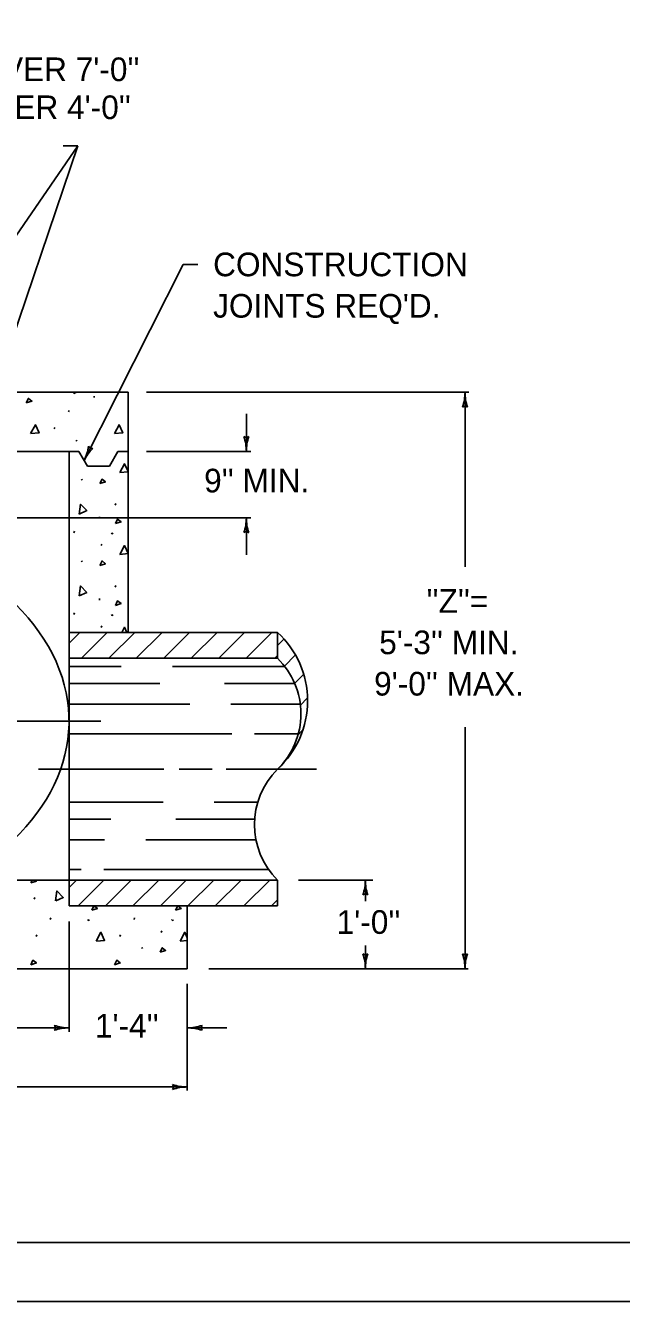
# Model space of a CAD drawing. Extents: x 997.6 to 1036.8, y 998.9 to 1022.5.
# Drawn here: x 1015.44 to 1020.48, y 1000 to 1010.79 of the extents above; entities that cross this region are included whole.
import ezdxf

# ---------------------------------------------------------------- set-up
doc = ezdxf.new("R2010")
doc.units = 0
for name, color, linetype in [('1', 7, 'Continuous'), ('10', 7, 'Continuous'), ('11', 7, 'Continuous'), ('Level 14', 7, 'Continuous')]:
    doc.layers.add(name, color=color, linetype=linetype)

msp = doc.modelspace()

# ---------------------------------------------------------------- linework, layer by layer
at = {"layer": '1'}
for p, q in [((1015.884, 1009.773), (1013.966, 1006.981)), ((1015.884, 1009.773), (1014.904, 1006.883)), ((1015.884, 1009.773), (1015.759, 1009.773)), ((1016.775, 1008.769), (1015.937, 1007.112)), ((1016.9, 1008.769), (1016.775, 1008.769)), ((1010.31, 1007.689), (1016.31, 1007.689)), ((1016.022, 1007.657), (1016.024, 1007.644)), ((1016.31, 1007.689), (1016.31, 1005.658)), ((1016.464, 1007.689), (1019.193, 1007.689)), ((1019.16, 1007.689), (1019.16, 1006.214)), ((1015.805, 1007.523), (1015.811, 1007.536)), ((1017.31, 1007.507), (1017.31, 1007.189)), ((1015.685, 1007.379), (1015.691, 1007.392)), ((1015.87, 1007.284), (1015.876, 1007.275)), ((1010.81, 1007.189), (1015.81, 1007.189)), ((1015.809, 1007.189), (1015.81, 1007.189)), ((1015.81, 1007.189), (1015.81, 1003.345)), ((1015.81, 1007.189), (1015.892, 1007.189)), ((1015.965, 1007.064), (1015.892, 1007.189)), ((1016.151, 1007.064), (1016.223, 1007.189)), ((1016.223, 1007.189), (1016.309, 1007.189)), ((1016.464, 1007.189), (1017.348, 1007.189)), ((1015.965, 1007.064), (1016.151, 1007.064)), ((1015.915, 1006.954), (1015.921, 1006.945)), ((1016.2, 1006.734), (1016.205, 1006.747)), ((1016.067, 1006.636), (1016.069, 1006.623)), ((1014.026, 1006.627), (1017.348, 1006.627)), ((1017.31, 1006.627), (1017.31, 1006.315)), ((1015.85, 1006.501), (1015.856, 1006.515)), ((1016.168, 1006.501), (1016.174, 1006.493)), ((1016.174, 1006.498), (1016.18, 1006.489)), ((1016.081, 1006.392), (1016.087, 1006.405)), ((1015.915, 1006.263), (1015.921, 1006.254)), ((1016.2, 1006.042), (1016.205, 1006.056)), ((1016.067, 1005.945), (1016.069, 1005.931)), ((1015.85, 1005.81), (1015.856, 1005.823)), ((1016.168, 1005.81), (1016.174, 1005.801)), ((1016.174, 1005.807), (1016.18, 1005.798)), ((1016.081, 1005.7), (1016.087, 1005.714)), ((1015.81, 1005.658), (1017.573, 1005.658)), ((1015.81, 1005.567), (1015.901, 1005.658)), ((1015.915, 1005.439), (1016.133, 1005.658)), ((1016.147, 1005.439), (1016.366, 1005.658)), ((1016.379, 1005.439), (1016.598, 1005.658)), ((1016.612, 1005.439), (1016.83, 1005.658)), ((1016.844, 1005.439), (1017.063, 1005.658)), ((1017.076, 1005.439), (1017.295, 1005.658)), ((1017.308, 1005.439), (1017.527, 1005.658)), ((1017.573, 1005.658), (1017.573, 1005.439)), ((1017.573, 1005.547), (1017.628, 1005.602)), ((1017.55, 1005.439), (1017.573, 1005.462)), ((1017.632, 1005.374), (1017.724, 1005.466)), ((1015.81, 1005.439), (1017.573, 1005.439)), ((1015.81, 1005.369), (1016.252, 1005.369)), ((1016.685, 1005.369), (1017.627, 1005.369)), ((1017.718, 1005.227), (1017.793, 1005.303)), ((1015.81, 1005.225), (1016.577, 1005.225)), ((1017.126, 1005.225), (1017.713, 1005.225)), ((1015.81, 1005.05), (1016.831, 1005.05)), ((1017.179, 1005.05), (1017.767, 1005.05)), ((1017.767, 1005.044), (1017.826, 1005.103)), ((1016.079, 1004.908), (1013.475, 1004.908)), ((1015.81, 1004.8), (1017.186, 1004.8)), ((1017.378, 1004.8), (1017.749, 1004.8)), ((1017.745, 1004.789), (1017.786, 1004.831)), ((1019.16, 1004.858), (1019.16, 1002.814)), ((1015.551, 1004.502), (1016.611, 1004.502)), ((1016.743, 1004.502), (1017.022, 1004.502)), ((1017.138, 1004.502), (1017.904, 1004.502)), ((1016.606, 1004.222), (1015.81, 1004.222)), ((1017.407, 1004.222), (1017.039, 1004.222)), ((1016.165, 1004.078), (1015.81, 1004.078)), ((1017.381, 1004.078), (1016.714, 1004.078)), ((1016.111, 1003.903), (1015.81, 1003.903)), ((1017.392, 1003.903), (1016.46, 1003.903)), ((1015.912, 1003.653), (1015.81, 1003.653)), ((1017.499, 1003.653), (1016.105, 1003.653)), ((1010.81, 1003.564), (1015.81, 1003.564)), ((1015.81, 1003.564), (1017.573, 1003.564)), ((1015.81, 1003.502), (1015.873, 1003.564)), ((1015.886, 1003.345), (1016.105, 1003.564)), ((1016.118, 1003.345), (1016.337, 1003.564)), ((1016.351, 1003.345), (1016.569, 1003.564)), ((1016.583, 1003.345), (1016.802, 1003.564)), ((1016.815, 1003.345), (1017.034, 1003.564)), ((1017.047, 1003.345), (1017.266, 1003.564)), ((1017.29, 1003.345), (1017.508, 1003.564)), ((1017.573, 1003.564), (1017.573, 1003.345)), ((1017.75, 1003.564), (1018.38, 1003.564)), ((1018.317, 1003.564), (1018.317, 1003.386)), ((1015.516, 1003.403), (1015.522, 1003.416)), ((1017.522, 1003.345), (1017.573, 1003.397)), ((1015.81, 1003.345), (1017.573, 1003.345)), ((1016.81, 1003.345), (1016.81, 1002.814)), ((1015.651, 1003.231), (1015.657, 1003.244)), ((1015.81, 1003.212), (1015.81, 1002.281)), ((1015.969, 1003.231), (1015.975, 1003.222)), ((1015.975, 1003.228), (1015.981, 1003.219)), ((1016.36, 1003.231), (1016.365, 1003.244)), ((1016.678, 1003.231), (1016.684, 1003.222)), ((1016.684, 1003.228), (1016.69, 1003.219)), ((1015.531, 1003.087), (1015.537, 1003.101)), ((1016.24, 1003.087), (1016.246, 1003.101)), ((1016.59, 1003.121), (1016.596, 1003.135)), ((1016.425, 1002.993), (1016.431, 1002.984)), ((1018.317, 1003.009), (1018.317, 1002.814)), ((1010.81, 1002.814), (1015.81, 1002.814)), ((1015.81, 1002.814), (1016.81, 1002.814)), ((1016.993, 1002.814), (1019.186, 1002.814)), ((1016.81, 1002.687), (1016.81, 1001.784)), ((1013.73, 1002.314), (1015.81, 1002.314)), ((1016.81, 1002.314), (1017.145, 1002.314)), ((1013.906, 1001.814), (1016.81, 1001.814))]:
    msp.add_line(p, q, dxfattribs=at)
for points in [[(1015.448, 1007.6), (1015.466, 1007.637), (1015.496, 1007.614), (1015.448, 1007.6)], [(1015.85, 1007.679), (1015.852, 1007.689)], [(1015.873, 1007.689), (1015.852, 1007.679)], [(1015.485, 1007.339), (1015.525, 1007.414), (1015.556, 1007.345), (1015.487, 1007.339)], [(1016.194, 1007.339), (1016.234, 1007.414), (1016.265, 1007.345), (1016.196, 1007.339)], [(1016.24, 1007.009), (1016.279, 1007.085), (1016.309, 1007.018)], [(1016.309, 1007.015), (1016.241, 1007.009)], [(1016.071, 1006.916), (1016.089, 1006.953), (1016.118, 1006.931), (1016.071, 1006.916)], [(1015.896, 1006.658), (1015.907, 1006.742), (1015.96, 1006.688), (1015.897, 1006.658)], [(1016.203, 1006.578), (1016.22, 1006.615), (1016.25, 1006.593), (1016.203, 1006.578)], [(1016.24, 1006.318), (1016.279, 1006.393), (1016.31, 1006.326)], [(1016.31, 1006.324), (1016.241, 1006.318)], [(1016.071, 1006.225), (1016.089, 1006.262), (1016.118, 1006.239), (1016.071, 1006.225)], [(1015.896, 1005.966), (1015.907, 1006.051), (1015.96, 1005.996), (1015.897, 1005.967)], [(1016.203, 1005.887), (1016.22, 1005.924), (1016.25, 1005.902), (1016.203, 1005.887)], [(1016.256, 1005.658), (1016.279, 1005.702), (1016.299, 1005.658)], [(1015.487, 1003.54), (1015.498, 1003.564)], [(1015.521, 1003.564), (1015.534, 1003.555), (1015.487, 1003.54)], [(1015.696, 1003.387), (1015.708, 1003.472), (1015.761, 1003.417), (1015.697, 1003.388)], [(1016.003, 1003.308), (1016.021, 1003.345), (1016.05, 1003.323), (1016.003, 1003.308)], [(1016.712, 1003.308), (1016.73, 1003.345), (1016.759, 1003.323), (1016.712, 1003.308)], [(1016.04, 1003.047), (1016.08, 1003.123), (1016.111, 1003.053), (1016.041, 1003.047)], [(1016.749, 1003.047), (1016.789, 1003.123), (1016.81, 1003.075)], [(1016.58, 1002.954), (1016.598, 1002.991), (1016.627, 1002.969), (1016.58, 1002.954)], [(1016.81, 1003.053), (1016.75, 1003.047)], [(1015.487, 1002.848), (1015.504, 1002.885), (1015.534, 1002.863), (1015.487, 1002.848)], [(1016.196, 1002.848), (1016.213, 1002.885), (1016.243, 1002.863), (1016.196, 1002.848)]]:
    msp.add_lwpolyline(points, dxfattribs=at)
for centre, radius, start, end in [((1018.769, 1007.689), 0.391, 341.3472, 359.9939), ((1019.551, 1007.689), 0.391, 180, 198.6688), ((1019.551, 1007.689), 0.391, 179.9878, 180), ((1019.16, 1007.54), 0.0313, 48.7746, 130.8913), ((1017.31, 1007.338), 0.0313, 228.7746, 310.8913), ((1016.919, 1007.189), 0.391, 0, 18.6688), ((1017.701, 1007.189), 0.391, 161.3472, 179.9939), ((1015.588, 1007.288), 0.391, 333.1716, 351.8404), ((1016.286, 1006.935), 0.391, 134.5187, 153.1655), ((1016.004, 1007.245), 0.0313, 201.9462, 284.0629), ((1016.919, 1007.189), 0.391, 359.9878, 0), ((1015.588, 1007.288), 0.391, 333.1593, 333.1716), ((1016.919, 1006.627), 0.391, 341.3472, 359.9939), ((1017.701, 1006.627), 0.391, 180, 198.6688), ((1017.701, 1006.627), 0.391, 179.9878, 180), ((1017.31, 1006.478), 0.0313, 48.7746, 130.8913), ((1017.043, 1005.08), 0.785, 312.5579, 47.4421), ((1017.119, 1004.97), 0.653, 314.1091, 45.8909), ((1018.043, 1004.033), 0.664, 135.0756, 224.9244), ((1017.926, 1003.564), 0.391, 341.3472, 359.9939), ((1018.708, 1003.564), 0.391, 180, 198.6688), ((1018.708, 1003.564), 0.391, 179.9878, 180), ((1018.317, 1003.415), 0.0313, 48.7746, 130.8913), ((1018.317, 1002.963), 0.0313, 228.7746, 310.8913), ((1017.926, 1002.814), 0.391, 0, 18.6688), ((1018.708, 1002.814), 0.391, 161.3472, 179.9939), ((1019.16, 1002.963), 0.0313, 228.7746, 310.8913), ((1018.769, 1002.814), 0.391, 0, 18.6688), ((1019.551, 1002.814), 0.391, 161.3472, 179.9939), ((1017.926, 1002.814), 0.391, 359.9878, 0), ((1018.769, 1002.814), 0.391, 359.9878, 0), ((1015.662, 1002.314), 0.0313, 318.7746, 40.8913), ((1015.81, 1002.705), 0.391, 251.3472, 269.9939), ((1015.81, 1001.923), 0.391, 90, 108.6688), ((1015.81, 1001.923), 0.391, 89.9878, 90), ((1016.81, 1002.705), 0.391, 270, 288.6688), ((1016.81, 1001.923), 0.391, 71.3472, 89.9939), ((1016.81, 1002.705), 0.391, 269.9878, 270), ((1016.959, 1002.314), 0.0313, 138.7746, 220.8913), ((1016.662, 1001.814), 0.0313, 318.7746, 40.8913), ((1016.81, 1002.205), 0.391, 251.3472, 269.9939), ((1016.81, 1001.423), 0.391, 90, 108.6688), ((1016.81, 1001.423), 0.391, 89.9878, 90)]:
    msp.add_arc(centre, radius, start, end, dxfattribs=at)
msp.add_ellipse((1013.31, 1004.908), major_axis=(2.5, 0), ratio=0.687483, start_param=5.385617, end_param=10.322346, dxfattribs=at)
at = {"layer": '10'}
msp.add_line((1035.5, 1000.5), (1007, 1000.5), dxfattribs=at)
at = {"layer": '11'}
msp.add_lwpolyline([(1007, 1000.5), (1035.5, 1000.5), (1035.5, 1021.5), (1007, 1021.5)], close=True, dxfattribs=at)
at = {"layer": 'Level 14'}
msp.add_line((1036, 1000), (1000, 1000), dxfattribs=at)

# ---------------------------------------------------------------- texts
at = {"layer": '1'}
for s, p in [("(TWO) GALV. W 6 x 9.0 REQUIRED WHEN X IS OVER 7'-0''", (1009.135, 1010.32)), ("(ONE) GALV. W 6 x 9.0 REQUIRED WHEN X IS OVER 4'-0''", (1009.106, 1009.999)), ('CONSTRUCTION', (1017.029, 1008.67)), ("JOINTS REQ'D.", (1017.029, 1008.32)), ("9'' MIN.", (1016.953, 1006.842)), ("''Z''=", (1018.834, 1005.824)), ("5'-3'' MIN.", (1018.434, 1005.474)), ("9'-0'' MAX.", (1018.391, 1005.124)), ("1'-0''", (1018.074, 1003.109)), ("1'-4''", (1016.029, 1002.232))]:
    msp.add_text(s, height=0.2, dxfattribs=at).set_placement(p)

doc.saveas('drawing.dxf')
